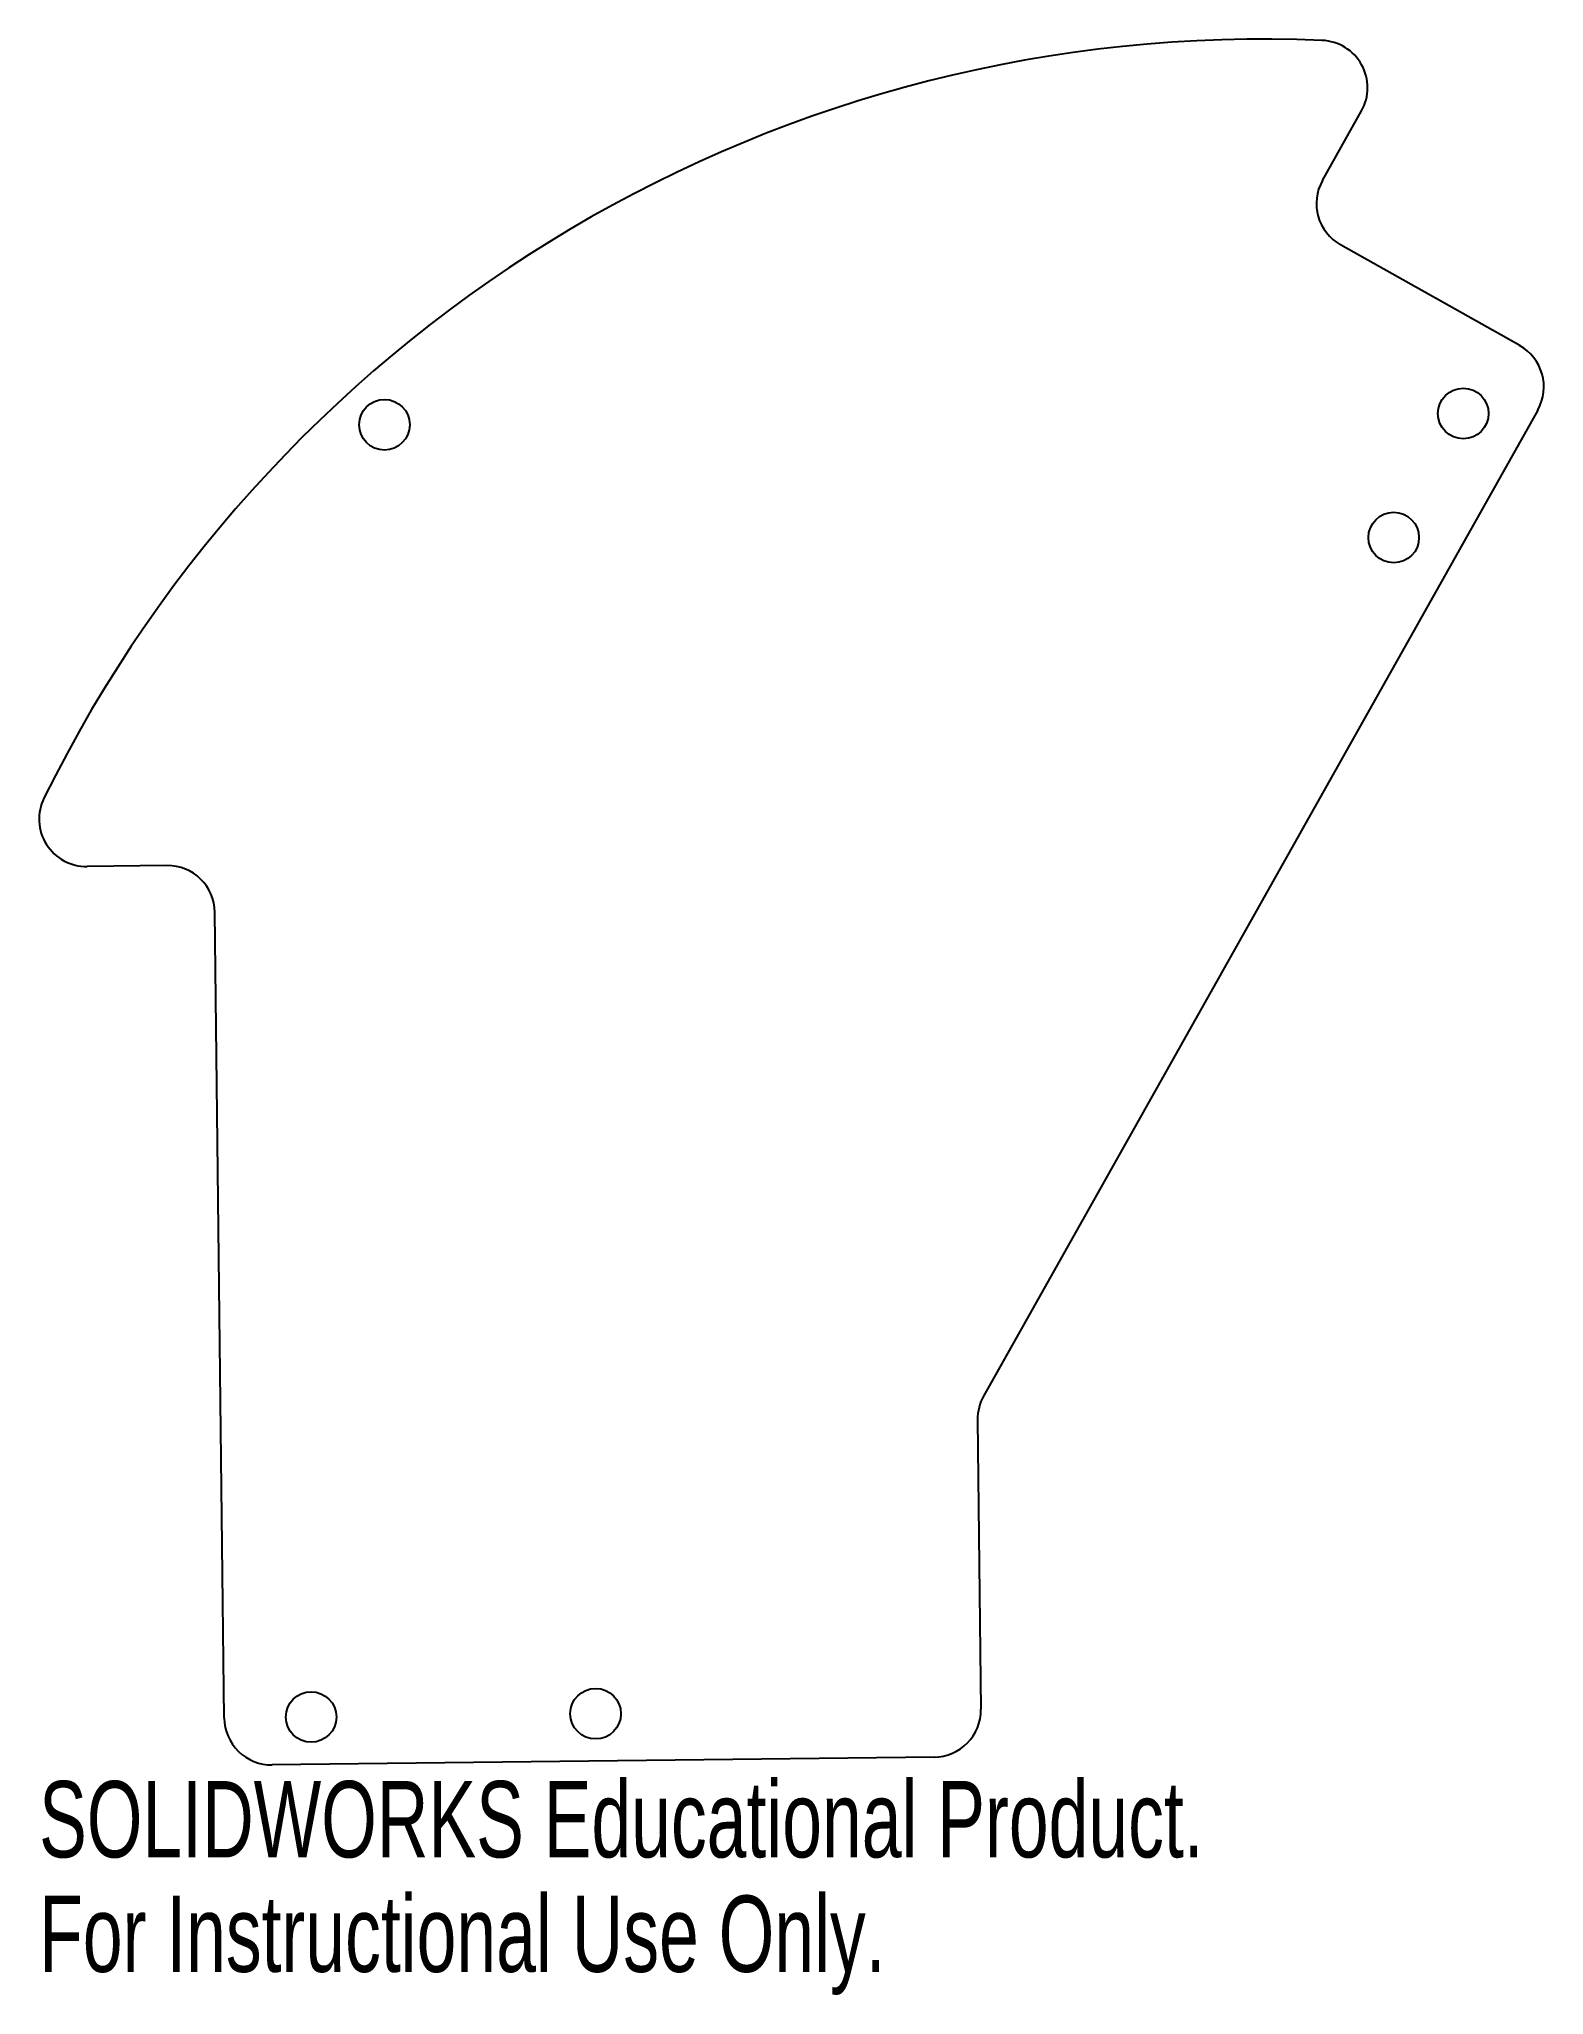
# Model space of a CAD drawing. Header units: millimetres. Extents: x -77 to 18, y -38 to 86.
import ezdxf

# ---------------------------------------------------------------- set-up
doc = ezdxf.new("R2010")
doc.units = ezdxf.units.MM
doc.styles.add('SLDTEXTSTYLE0', font='TXT', dxfattribs={"width": 0.7})

msp = doc.modelspace()

# ---------------------------------------------------------------- linework, layer by layer
at = {"color": 7, "linetype": 'Continuous', "lineweight": 25}
for p, q in [((3.72, 77.05), (6.19, 81.45)), ((16.2, 66.6), (4.87, 72.97)), ((17.35, 62.52), (-17.72, 0.11)), ((-69.4, 33.69), (-74.44, 33.63)), ((-65.77, -20.27), (-66.36, 30.73)), ((-18.1, -1.39), (-17.89, -19.71)), ((-20.85, -22.75), (-62.73, -23.24))]:
    msp.add_line(p, q, dxfattribs=at)
for centre in [(-55.63, 61.59), (12.63, 62.3), (8.23, 54.45), (-42.27, -20), (-60.27, -20.21)]:
    msp.add_circle(centre, 1.6, dxfattribs=at)
for centre, radius, start, end in [((0, 0), 86, 87.53, 153.8106), ((3.58, 82.92), 3, 330.6703, 87.53), ((6.34, 75.59), 3, 150.6703, 240.6703), ((14.73, 63.99), 3, 330.6703, 60.6703), ((-74.48, 36.63), 3, 153.8106, 270.6703), ((-69.36, 30.69), 3, 0.6703, 90.6703), ((-15.1, -1.36), 3, 150.6703, 180.6703), ((-20.89, -19.75), 3, 270.6703, 0.6703), ((-62.77, -20.24), 3, 180.6703, 270.6703)]:
    msp.add_arc(centre, radius, start, end, dxfattribs=at)

# ---------------------------------------------------------------- texts
at = {"color": 7, "linetype": 'Continuous', "char_height": 4.8336, "attachment_point": 1, "style": 'SLDTEXTSTYLE0'}
for s, insert in [('SOLIDWORKS Educational Product.', (-77.48, -24.26)), ('For Instructional Use Only.', (-77.48, -31.51))]:
    msp.add_mtext(s, dxfattribs=dict(at, insert=insert))

doc.saveas('drawing.dxf')
